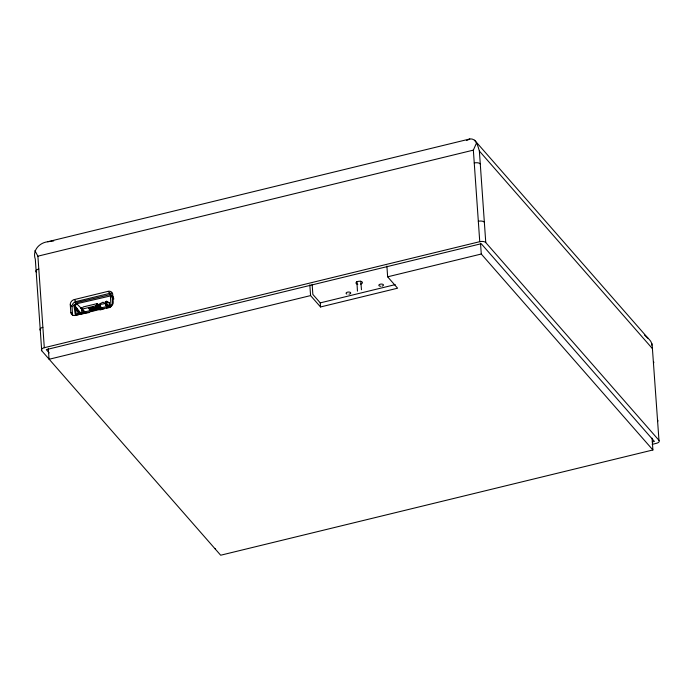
<?xml version="1.0" encoding="UTF-8"?>
<svg xmlns="http://www.w3.org/2000/svg" width="694" height="694" viewBox="0 0 694 694"><rect width="100%" height="100%" fill="white"/><g stroke="black" fill="none" stroke-linecap="round" stroke-linejoin="round"><path stroke-width="1.04" d="M652.169 444.36L656.377 443.336A4.641 2.203 -4 0 0 658.97 440.334L485.774 242.588L479.372 151.04C477.897 146.252 476.275 137.985 469.786 138.974L47.739 241.746C39.116 242.796 32.176 250.655 35.307 259.183L41.709 350.722L220.675 555.226L652.898 449.972L652.074 438.122M651.787 345.23C652.273 340.841 647.181 337.796 644.422 334.968M658.97 440.334L652.065 343.677M485.774 242.588A4.641 2.203 -4 0 0 479.754 241.677L473.351 150.13L476.448 143.138M81.745 312.421L81.658 309.229L83.202 306.93L96.735 303.738L100.37 305.82M74.995 306.002L76.748 303.746L110.389 295.956L110.953 305.516L76.158 313.983L74.995 306.002L80.842 313.168M77.346 311.953L78.136 311.216L73.876 305.204L77.312 302.393L110.016 294.672L113.695 298.377M466.62 140.561L469.786 138.974M84.278 312.604L81.658 309.229L95.893 305.811L102.964 302.211L109.452 305.655L109.27 302.749L106.494 301.135L107.726 302.888M99.936 309.966L104.126 308.899M106.225 308.37L110.415 307.312L112.523 303.955L112.272 297.535L110.016 294.672M34.891 250.647L37.901 256.173L473.351 150.13M74.301 299.574L108.108 291.341A4.641 3.852 -41.2 0 1 112.706 294.369L113.243 302.046A4.641 3.852 -41.2 0 1 109.218 307.173L75.412 315.406A4.641 3.852 -41.2 0 1 70.814 312.378L70.276 304.701A4.641 3.852 -41.2 0 1 74.301 299.574L76.036 301.552L109.843 293.319A4.641 3.852 -41.2 0 1 112.628 293.571M41.709 350.722A4.641 2.203 -4 0 1 44.303 347.711L479.754 241.677M386.888 266.054L387.642 276.819L397.601 288.201L320.541 306.965L310.582 295.592L49.057 359.275L48.302 348.509M387.642 276.819L481.28 254.021L652.898 449.972M312.144 284.262L312.855 294.43L320.255 302.879L395.233 284.627M652.282 441.931L654.39 441.419L481.237 243.715L46.29 349.629L49.144 352.89M47.739 241.746L53.733 240.913M89.526 312.474L75.377 315.197L73.876 305.204L77.555 308.943M100.378 305.95L98.591 304.77L105.783 303.434L107.266 304.553M82.395 308.752L80.738 307.546L81.788 309.602M97.88 305.273L96.735 303.738L98.427 305.022M94.332 309.949L92.502 306.661L95.72 309.142M96.596 307.772L98.062 308.977M98.062 305.395L96.735 303.738L98.218 304.961M94.722 310.088L92.502 306.661L95.737 309.351M84.269 312.369L81.658 309.229L85.319 312.465M82.256 308.899L80.738 307.546L82.265 309.012M106.694 303.165L105.288 301.881L106.503 303.625M108.264 306.904L105.462 304.328L107.284 306.948M102.009 308.431L99.207 305.846L101.029 308.466M99.372 308.257L97.273 306.323L99.095 308.943M98.132 309.377L95.33 306.791L97.151 309.411M95.546 310.001L92.744 307.425L94.566 310.044M93.603 310.478L90.801 307.893L92.623 310.513M90.966 310.305L88.867 308.37L90.68 310.99M84.711 311.832L82.612 309.888L84.434 312.508M90.394 310.14L88.815 307.546L92.319 310.782M99.953 306.063L98.591 304.77L100.639 308.24M81.658 309.229L85.336 312.716M112.272 297.535L113.842 299.027M96.735 303.738L98.244 305.187M90.905 310.773L88.815 307.546L91.634 310.339M106.703 303.287L105.288 301.881L106.494 303.486M107.579 306.436L105.462 304.328L107.266 306.739M101.324 307.963L99.207 305.846L101.02 308.266M99.381 308.431L97.273 306.323L99.077 308.735M97.446 308.908L95.33 306.791L97.134 309.212M94.861 309.533L92.744 307.425L94.549 309.836M93.621 310.712L90.801 307.893L92.606 310.313M90.975 310.478L88.867 308.37L90.671 310.782M84.729 312.005L82.612 309.888L84.416 312.309M101.35 307.563L98.591 304.77L101.255 308.717M76.748 303.746L81.25 308.336M94.705 309.862L92.502 306.661L95.442 309.68M78.214 314.113L78.136 311.216L80.001 313.194M78.136 311.216L80.27 313.497M98.375 308.951L95.893 305.811L98.748 308.865M88.815 307.546L91.643 310.6M101.367 307.772L98.591 304.77L101.003 308.145M92.502 306.661L95.737 310.218M474.557 140.162L648.153 338.36M479.372 151.04L652.568 348.787M110.025 293.31L113.573 297.362M108.108 291.341L109.843 293.319M74.978 301.907L76.401 303.53M70.276 304.701L72.011 306.679L72.549 314.356A4.641 3.852 -41.2 0 0 72.792 315.44M70.814 312.378L72.549 314.356M95.893 305.811L99.025 309.403M108.403 306.522L105.783 303.434L107.683 306.939M108.42 306.757L105.783 303.434L107.665 306.705M73.876 305.204L76.852 310.99M109.27 302.749L110.199 306.392M360.759 281.139L361.47 289.745M480.526 243.256L481.28 254.021M320.255 302.879L320.541 306.965M309.828 284.818L310.582 295.592M37.901 256.173L44.303 347.711M356.889 281.521L357.453 291.142M40.287 330.327A4.641 2.203 -4 0 1 42.881 327.316M36.209 272.022A4.641 2.203 -4 0 1 38.803 269.02M478.331 221.282A4.641 2.203 -4 0 1 484.351 222.184M474.254 162.977A4.641 2.203 -4 0 1 480.274 163.888M657.548 419.939A4.641 2.203 -4 0 1 657.496 421.631M653.47 361.635A4.641 2.203 -4 0 1 653.418 363.326M215.539 548.971A4.641 2.203 -4 0 1 214.906 548.468M72.011 306.679A4.641 3.852 -41.2 0 1 76.036 301.552M380.607 286.266A2.325 1.102 -4 0 1 379.176 284.687A2.325 1.102 -4 0 1 382.923 284.358A2.325 1.102 -4 0 1 382.004 286.145M346.887 294.048A2.325 1.102 -4 0 1 347 292.33A2.325 1.102 -4 0 1 350.496 292.547A2.325 1.102 -4 0 1 348.961 294.178M357.818 284.262A3.253 1.544 -4 0 1 356.655 281.972A3.253 1.544 -4 0 1 361.739 281.686A3.253 1.544 -4 0 1 360.611 284.106"/></g></svg>
